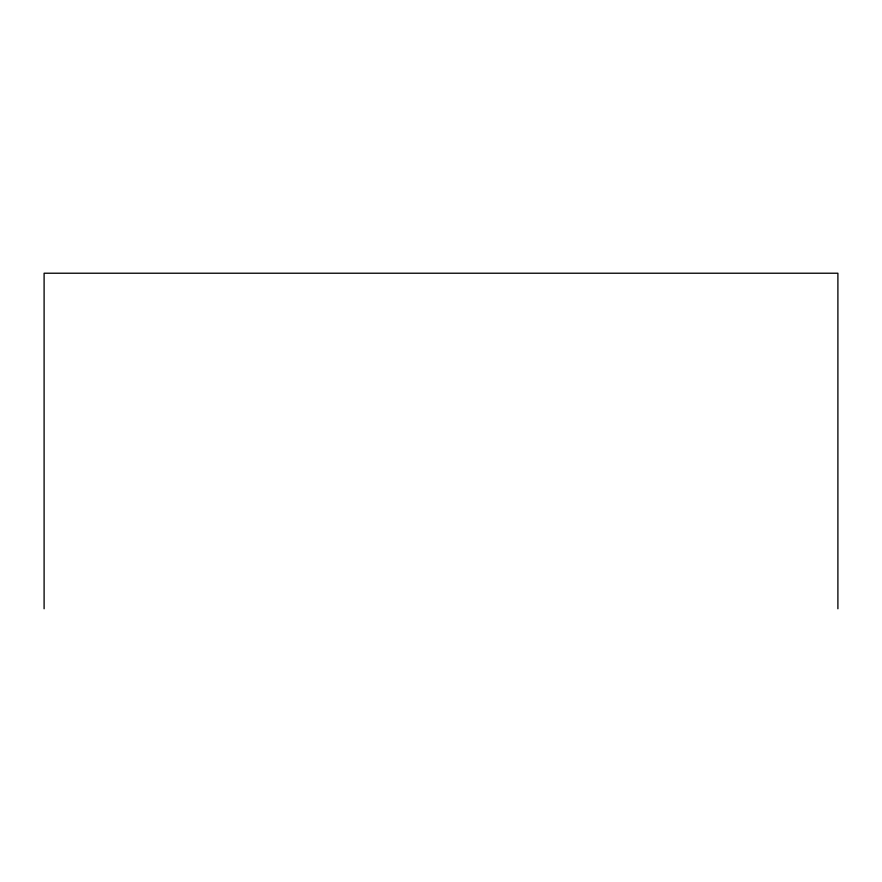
<?xml version="1.0" encoding="UTF-8"?>
<svg xmlns="http://www.w3.org/2000/svg" width="882" height="882" viewBox="0 0 882 882"><rect width="100%" height="100%" fill="white"/><g stroke="black" fill="none" stroke-linecap="round" stroke-linejoin="round"><path stroke-width="1.32" d="M837.9 608.778L837.9 273.222L44.1 273.222L44.1 608.778"/></g></svg>
